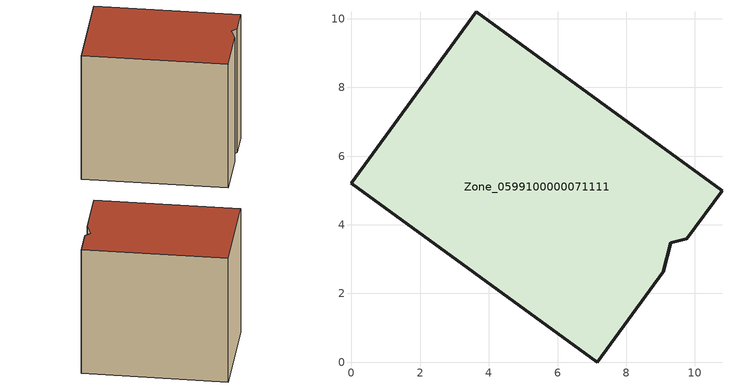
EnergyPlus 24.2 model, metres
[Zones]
Zone_0599100000071111
 floor ground (C_G): 9.77,3.59 9.3,3.48 9.07,2.64 7.15,0 0,5.21 3.64,10.2 10.79,4.99 z0.01
 wall outside (C_F): 9.77,3.59 10.79,4.99 3.64,10.2 0,5.21 7.15,0 9.07,2.64 9.3,3.48 9.77,3.59 z0.01:8.46
 roof outside (C_R): 9.3,3.48 9.77,3.59 10.79,4.99 3.64,10.2 0,5.21 7.15,0 9.07,2.64 z8.46
[BUILDING]
Pand.0599100000071111: North Axis=0; Terrain=City; Loads Convergence Tolerance Value=0.04; Temperature Convergence Tolerance Value=0.4; Solar Distribution=FullExterior; Maximum Number of Warmup Days=25; Minimum Number of Warmup Days=1
[Site:Location]
Rotterdam.The.Hague.AP_ZH_NLD Design_Conditions: Latitude=51.96; Longitude=4.45; Time Zone=1; Elevation=-4.5
[SITE:GROUNDTEMPERATURE:BUILDINGSURFACE]
18, 18, 18, 18, 18, 18, 18, 18, 18, 18, 18, 18
[MATERIAL] Thermal Absorptance=0.9; Solar Absorptance=0.7; Visible Absorptance=0.7
Name | Roughness | Thickness | Conductivity | Density | Specific Heat
G.TC.1946-1964 | MediumSmooth | 0.15 | 1 | 540 | 1210
F.TC.1946-1964 | Rough | 0.3 | 0.857143 | 1920 | 840
R.TC.1946-1964 | MediumRough | 0.2 | 0.235294 | 1500 | 1000
[CONSTRUCTION]
C_G: G.TC.1946-1964
C_F: F.TC.1946-1964
C_R: R.TC.1946-1964
[ZONE]
Zone_0599100000071111: Type=1; Multiplier=1; Ceiling Height=Autocalculate; Volume=Autocalculate; Floor Area=autocalculate; Part of Total Floor Area=Yes
[ZONEINFILTRATION:DESIGNFLOWRATE]
Infil_Zone_0599100000071111: Zone or ZoneList or Space or SpaceList=Zone_0599100000071111; Schedule=AlwaysOn; Design Flow Rate Calculation Method=Flow/Area; Flow Rate per Floor Area=0.003; Constant Term Coefficient=1; Temperature Term Coefficient=0; Velocity Term Coefficient=0; Velocity Squared Term Coefficient=0
[HVACTEMPLATE:ZONE:IDEALLOADSAIRSYSTEM]
Zone_0599100000071111: Maximum Heating Supply Air Temperature=50; Minimum Cooling Supply Air Temperature=13; Maximum Heating Supply Air Humidity Ratio=0.0156; Minimum Cooling Supply Air Humidity Ratio=0.0077; Heating Limit=NoLimit; Cooling Limit=NoLimit; Dehumidification Control Type=ConstantSensibleHeatRatio; Cooling Sensible Heat Ratio=0.7; Dehumidification Setpoint=60; Humidification Control Type=None; Humidification Setpoint=30; Outdoor Air Method=None; Outdoor Air Flow Rate per Person=0.00944; Outdoor Air Flow Rate per Zone Floor Area=0; Outdoor Air Flow Rate per Zone=0; Demand Controlled Ventilation Type=None; Outdoor Air Economizer Type=NoEconomizer; Heat Recovery Type=None; Sensible Heat Recovery Effectiveness=0.7; Latent Heat Recovery Effectiveness=0.65
[ZONECONTROL:THERMOSTAT]
ThermostatControl_Zone_0599100000071111: Zone or ZoneList=Zone_0599100000071111; Control Type Schedule=DualSetpointControlType; Control 1=Thermostat_Zone_0599100000071111; Temperature Difference Between Cutout And Setpoint=0
[THERMOSTATSETPOINT:DUALSETPOINT]
Thermostat_Zone_0599100000071111: Heating Setpoint Temperature Schedule=HeatingSetpoint_Zone_0599100000071111; Cooling Setpoint Temperature Schedule=CoolingSetpoint_Zone_0599100000071111
[SCHEDULE:COMPACT]
HeatingSetpoint_Zone_0599100000071111: Through: 12/31, For: AllDays, Until: 24:00, 21
CoolingSetpoint_Zone_0599100000071111: Through: 12/31, For: AllDays, Until: 24:00, 24
DualSetpointControlType: Through: 12/31, For: AllDays, Until: 24:00, 4
AlwaysOn: Through: 12/31, For: AllDays, Until: 24:00, 1
